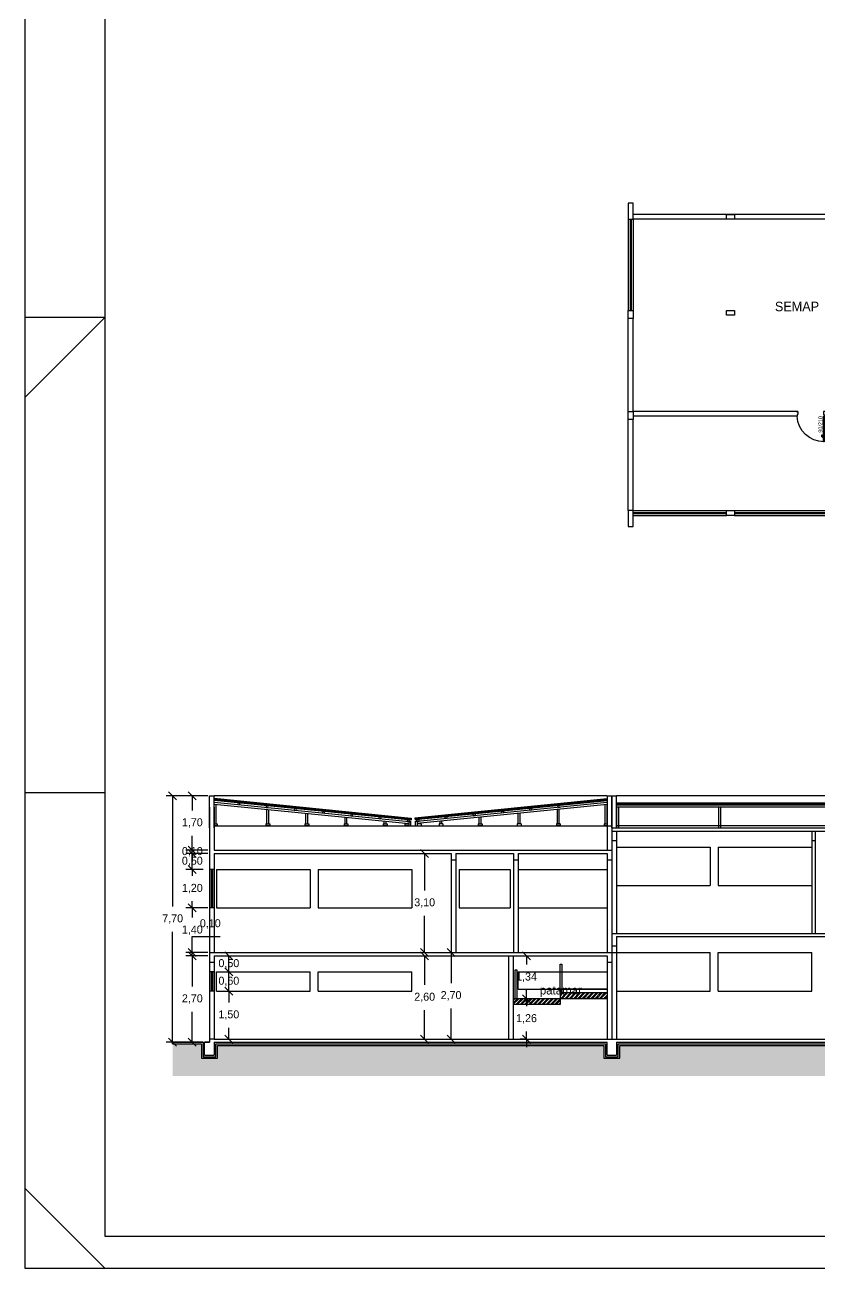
# Model space of a CAD drawing. Header units: inches. Extents: x 1211 to 1586, y 4594 to 4984.
# Drawn here: x 1416.61 to 1441.43, y 4593.59 to 4632.43 of the extents above; entities that cross this region are included whole.
import ezdxf

# ---------------------------------------------------------------- set-up
doc = ezdxf.new("R2010")
doc.units = ezdxf.units.IN
doc.header["$MEASUREMENT"] = 0
for name, color, linetype in [('.5', 5, 'Continuous'), ('0.1', 1, 'Continuous'), ('0.8', 8, 'Continuous'), ('01', 1, 'Continuous'), ('1', 1, 'Continuous'), ('PAREDE', 5, 'Continuous'), ('S2MARGF', 4, 'Continuous'), ('S2MARGG', 13, 'Continuous'), ('Vão', 2, 'Continuous')]:
    doc.layers.add(name, color=color, linetype=linetype)
doc.dimstyles.new('ISO-25', dxfattribs={"dimtxt": 0.25, "dimasz": 0.25, "dimexe": 0.2, "dimexo": 0.2, "dimgap": 0.25, "dimtad": 1, "dimtih": 1, "dimtoh": 1, "dimzin": 1, "dimtxsty": 'Standard', "dimblk": 'OBLIQUE', "dimcen": 0.5, "dimclrd": 8, "dimclre": 8, "dimclrt": 8, "dimazin": 0, "dimtfac": 1, "dimtmove": 0, "dimatfit": 1, "dimldrblk": 'OBLIQUE', "dimfxl": 1, "dimarcsym": 0})

# ---------------------------------------------------------------- blocks, each defined once
blk = doc.blocks.new('_OBLIQUE')
at = {"color": 0, "linetype": 'ByBlock'}
blk.add_line((-0.5, -0.5), (0.5, 0.5), dxfattribs=at)
blk = doc.blocks.new('*D324')
at = {"layer": '1', "color": 8, "lineweight": -2, "transparency": 16777216}
for p, q in [((1422.729, 4602.244), (1423.185, 4602.244)), ((1422.985, 4602.244), (1422.985, 4601.89)), ((1422.654, 4600.744), (1423.185, 4600.744)), ((1422.985, 4600.744), (1422.985, 4601.098))]:
    blk.add_line(p, q, dxfattribs=at)
at = {"layer": 'Defpoints', "color": 0, "transparency": 16777216}
for p in [(1422.529, 4602.244), (1422.985, 4602.244), (1422.454, 4600.744)]:
    blk.add_point(p, dxfattribs=at)
at = {"layer": '1', "color": 8, "lineweight": -2, "transparency": 16777216, "xscale": 0.25, "yscale": 0.25, "zscale": 0.25}
for p, rotation in [((1422.985, 4602.244), 90), ((1422.985, 4600.744), 270)]:
    blk.add_blockref('_OBLIQUE', p, dxfattribs=dict(at, rotation=rotation))
at = {"layer": '1', "color": 8, "transparency": 16777216, "insert": (1422.985, 4601.494), "char_height": 0.25, "attachment_point": 5}
blk.add_mtext('1,50', dxfattribs=at)
blk = doc.blocks.new('*D325')
at = {"layer": '1', "color": 8, "lineweight": -2, "transparency": 16777216}
for p, q in [((1422.729, 4602.844), (1423.185, 4602.844)), ((1422.985, 4602.244), (1422.985, 4602.844)), ((1422.729, 4602.244), (1423.185, 4602.244))]:
    blk.add_line(p, q, dxfattribs=at)
at = {"layer": 'Defpoints', "color": 0, "transparency": 16777216}
for p in [(1422.529, 4602.844), (1422.985, 4602.844), (1422.529, 4602.244)]:
    blk.add_point(p, dxfattribs=at)
at = {"layer": '1', "color": 8, "lineweight": -2, "transparency": 16777216, "xscale": 0.25, "yscale": 0.25, "zscale": 0.25}
for p, rotation in [((1422.985, 4602.844), 90), ((1422.985, 4602.244), 270)]:
    blk.add_blockref('_OBLIQUE', p, dxfattribs=dict(at, rotation=rotation))
at = {"layer": '1', "color": 8, "transparency": 16777216, "insert": (1422.985, 4602.544), "char_height": 0.25, "attachment_point": 5}
blk.add_mtext('0,60', dxfattribs=at)
blk = doc.blocks.new('*D326')
at = {"layer": '1', "color": 8, "lineweight": -2, "transparency": 16777216}
for p, q in [((1422.729, 4603.344), (1423.185, 4603.344)), ((1422.985, 4602.844), (1422.985, 4603.344)), ((1422.729, 4602.844), (1423.185, 4602.844))]:
    blk.add_line(p, q, dxfattribs=at)
at = {"layer": 'Defpoints', "color": 0, "transparency": 16777216}
for p in [(1422.529, 4603.344), (1422.985, 4603.344), (1422.529, 4602.844)]:
    blk.add_point(p, dxfattribs=at)
at = {"layer": '1', "color": 8, "lineweight": -2, "transparency": 16777216, "xscale": 0.25, "yscale": 0.25, "zscale": 0.25}
for p, rotation in [((1422.985, 4603.344), 90), ((1422.985, 4602.844), 270)]:
    blk.add_blockref('_OBLIQUE', p, dxfattribs=dict(at, rotation=rotation))
at = {"layer": '1', "color": 8, "transparency": 16777216, "insert": (1422.985, 4603.094), "char_height": 0.25, "attachment_point": 5}
blk.add_mtext('0,50', dxfattribs=at)
blk = doc.blocks.new('*D327')
at = {"layer": '1', "color": 8, "lineweight": -2, "transparency": 16777216}
for p, q in [((1429.104, 4603.344), (1429.104, 4602.44)), ((1429.104, 4600.744), (1429.104, 4601.648))]:
    blk.add_line(p, q, dxfattribs=at)
at = {"layer": 'Defpoints', "color": 0, "transparency": 16777216}
for p in [(1429.104, 4603.344), (1429.104, 4600.744), (1429.104, 4600.744)]:
    blk.add_point(p, dxfattribs=at)
at = {"layer": '1', "color": 8, "lineweight": -2, "transparency": 16777216, "xscale": 0.25, "yscale": 0.25, "zscale": 0.25}
for p, rotation in [((1429.104, 4603.344), 90), ((1429.104, 4600.744), 270)]:
    blk.add_blockref('_OBLIQUE', p, dxfattribs=dict(at, rotation=rotation))
at = {"layer": '1', "color": 8, "transparency": 16777216, "insert": (1429.104, 4602.044), "char_height": 0.25, "attachment_point": 5}
blk.add_mtext('2,60', dxfattribs=at)
blk = doc.blocks.new('*D328')
at = {"layer": '1', "color": 8, "lineweight": -2, "transparency": 16777216}
for p, q in [((1429.104, 4606.544), (1429.104, 4605.39)), ((1429.104, 4603.444), (1429.104, 4604.598))]:
    blk.add_line(p, q, dxfattribs=at)
at = {"layer": 'Defpoints', "color": 0, "transparency": 16777216}
for p in [(1429.104, 4606.544), (1429.104, 4606.544), (1429.104, 4603.444)]:
    blk.add_point(p, dxfattribs=at)
at = {"layer": '1', "color": 8, "lineweight": -2, "transparency": 16777216, "xscale": 0.25, "yscale": 0.25, "zscale": 0.25}
for p, rotation in [((1429.104, 4606.544), 90), ((1429.104, 4603.444), 270)]:
    blk.add_blockref('_OBLIQUE', p, dxfattribs=dict(at, rotation=rotation))
at = {"layer": '1', "color": 8, "transparency": 16777216, "insert": (1429.104, 4604.994), "char_height": 0.25, "attachment_point": 5}
blk.add_mtext('3,10', dxfattribs=at)
blk = doc.blocks.new('*D329')
at = {"layer": '1', "color": 8, "lineweight": -2, "transparency": 16777216}
for p, q in [((1429.876, 4603.444), (1430.129, 4603.444)), ((1429.929, 4603.444), (1429.929, 4602.49)), ((1429.929, 4600.744), (1429.929, 4601.698)), ((1429.876, 4600.744), (1430.129, 4600.744))]:
    blk.add_line(p, q, dxfattribs=at)
at = {"layer": 'Defpoints', "color": 0, "transparency": 16777216}
for p in [(1429.676, 4603.444), (1429.676, 4600.744), (1429.929, 4600.744)]:
    blk.add_point(p, dxfattribs=at)
at = {"layer": '1', "color": 8, "lineweight": -2, "transparency": 16777216, "xscale": 0.25, "yscale": 0.25, "zscale": 0.25}
for p, rotation in [((1429.929, 4603.444), 90), ((1429.929, 4600.744), 270)]:
    blk.add_blockref('_OBLIQUE', p, dxfattribs=dict(at, rotation=rotation))
at = {"layer": '1', "color": 8, "transparency": 16777216, "insert": (1429.929, 4602.094), "char_height": 0.25, "attachment_point": 5}
blk.add_mtext('2,70', dxfattribs=at)
blk = doc.blocks.new('*D330')
at = {"layer": '1', "color": 8, "lineweight": -2, "transparency": 16777216}
for p, q in [((1422.329, 4603.344), (1421.643, 4603.344)), ((1421.843, 4603.344), (1421.843, 4602.39)), ((1421.843, 4600.644), (1421.843, 4601.598)), ((1422.179, 4600.644), (1421.643, 4600.644))]:
    blk.add_line(p, q, dxfattribs=at)
at = {"layer": 'Defpoints', "color": 0, "transparency": 16777216}
for p in [(1421.843, 4603.344), (1422.529, 4603.344), (1422.379, 4600.644)]:
    blk.add_point(p, dxfattribs=at)
at = {"layer": '1', "color": 8, "lineweight": -2, "transparency": 16777216, "xscale": 0.25, "yscale": 0.25, "zscale": 0.25}
for p, rotation in [((1421.843, 4603.344), 90), ((1421.843, 4600.644), 270)]:
    blk.add_blockref('_OBLIQUE', p, dxfattribs=dict(at, rotation=rotation))
at = {"layer": '1', "color": 8, "transparency": 16777216, "insert": (1421.843, 4601.994), "char_height": 0.25, "attachment_point": 5}
blk.add_mtext('2,70', dxfattribs=at)
blk = doc.blocks.new('*D331')
at = {"layer": '1', "color": 8, "lineweight": -2, "transparency": 16777216}
for p, q in [((1421.843, 4603.444), (1421.843, 4603.944)), ((1421.843, 4603.944), (1422.718, 4603.944)), ((1422.329, 4603.444), (1421.643, 4603.444)), ((1422.329, 4603.344), (1421.643, 4603.344)), ((1421.843, 4603.344), (1421.843, 4603.444)), ((1421.843, 4603.344), (1421.843, 4603.094))]:
    blk.add_line(p, q, dxfattribs=at)
at = {"layer": 'Defpoints', "color": 0, "transparency": 16777216}
for p in [(1421.843, 4603.444), (1422.529, 4603.444), (1422.529, 4603.344)]:
    blk.add_point(p, dxfattribs=at)
at = {"layer": '1', "color": 8, "lineweight": -2, "transparency": 16777216, "xscale": 0.25, "yscale": 0.25, "zscale": 0.25}
for p, rotation in [((1421.843, 4603.444), 270), ((1421.843, 4603.344), 90)]:
    blk.add_blockref('_OBLIQUE', p, dxfattribs=dict(at, rotation=rotation))
at = {"layer": '1', "color": 8, "transparency": 16777216, "insert": (1422.405, 4604.34), "char_height": 0.25, "attachment_point": 5}
blk.add_mtext('0,10', dxfattribs=at)
blk = doc.blocks.new('*D332')
at = {"layer": '1', "color": 8, "lineweight": -2, "transparency": 16777216}
for p, q in [((1422.329, 4604.844), (1421.643, 4604.844)), ((1421.843, 4604.844), (1421.843, 4604.54)), ((1421.843, 4603.444), (1421.843, 4603.748)), ((1422.329, 4603.444), (1421.643, 4603.444))]:
    blk.add_line(p, q, dxfattribs=at)
at = {"layer": 'Defpoints', "color": 0, "transparency": 16777216}
for p in [(1421.843, 4604.844), (1422.529, 4604.844), (1422.529, 4603.444)]:
    blk.add_point(p, dxfattribs=at)
at = {"layer": '1', "color": 8, "lineweight": -2, "transparency": 16777216, "xscale": 0.25, "yscale": 0.25, "zscale": 0.25}
for p, rotation in [((1421.843, 4604.844), 90), ((1421.843, 4603.444), 270)]:
    blk.add_blockref('_OBLIQUE', p, dxfattribs=dict(at, rotation=rotation))
at = {"layer": '1', "color": 8, "transparency": 16777216, "insert": (1421.843, 4604.144), "char_height": 0.25, "attachment_point": 5}
blk.add_mtext('1,40', dxfattribs=at)
blk = doc.blocks.new('*D333')
at = {"layer": '1', "color": 8, "lineweight": -2, "transparency": 16777216}
for p, q in [((1421.843, 4606.044), (1421.843, 4606.294)), ((1422.179, 4606.044), (1421.643, 4606.044)), ((1421.843, 4606.044), (1421.843, 4605.84)), ((1421.843, 4604.844), (1421.843, 4605.048)), ((1422.179, 4604.844), (1421.643, 4604.844)), ((1421.843, 4604.844), (1421.843, 4604.594))]:
    blk.add_line(p, q, dxfattribs=at)
at = {"layer": 'Defpoints', "color": 0, "transparency": 16777216}
for p in [(1421.843, 4606.044), (1422.379, 4606.044), (1422.379, 4604.844)]:
    blk.add_point(p, dxfattribs=at)
at = {"layer": '1', "color": 8, "lineweight": -2, "transparency": 16777216, "xscale": 0.25, "yscale": 0.25, "zscale": 0.25}
for p, rotation in [((1421.843, 4606.044), 270), ((1421.843, 4604.844), 90)]:
    blk.add_blockref('_OBLIQUE', p, dxfattribs=dict(at, rotation=rotation))
at = {"layer": '1', "color": 8, "transparency": 16777216, "insert": (1421.843, 4605.444), "char_height": 0.25, "attachment_point": 5}
blk.add_mtext('1,20', dxfattribs=at)
blk = doc.blocks.new('*D334')
at = {"layer": '1', "color": 8, "lineweight": -2, "transparency": 16777216}
for p, q in [((1422.329, 4606.544), (1421.643, 4606.544)), ((1421.843, 4606.044), (1421.843, 4606.544)), ((1422.179, 4606.044), (1421.643, 4606.044))]:
    blk.add_line(p, q, dxfattribs=at)
at = {"layer": 'Defpoints', "color": 0, "transparency": 16777216}
for p in [(1421.843, 4606.544), (1422.529, 4606.544), (1422.379, 4606.044)]:
    blk.add_point(p, dxfattribs=at)
at = {"layer": '1', "color": 8, "lineweight": -2, "transparency": 16777216, "xscale": 0.25, "yscale": 0.25, "zscale": 0.25}
for p, rotation in [((1421.843, 4606.544), 90), ((1421.843, 4606.044), 270)]:
    blk.add_blockref('_OBLIQUE', p, dxfattribs=dict(at, rotation=rotation))
at = {"layer": '1', "color": 8, "transparency": 16777216, "insert": (1421.843, 4606.294), "char_height": 0.25, "attachment_point": 5}
blk.add_mtext('0,50', dxfattribs=at)
blk = doc.blocks.new('*D335')
at = {"layer": '1', "color": 8, "lineweight": -2, "transparency": 16777216}
for p, q in [((1422.329, 4606.644), (1421.643, 4606.644)), ((1421.843, 4606.644), (1421.843, 4606.894)), ((1421.843, 4606.544), (1421.843, 4606.644)), ((1422.329, 4606.544), (1421.643, 4606.544)), ((1421.843, 4606.544), (1421.843, 4606.294))]:
    blk.add_line(p, q, dxfattribs=at)
at = {"layer": 'Defpoints', "color": 0, "transparency": 16777216}
for p in [(1421.843, 4606.644), (1422.529, 4606.644), (1422.529, 4606.544)]:
    blk.add_point(p, dxfattribs=at)
at = {"layer": '1', "color": 8, "lineweight": -2, "transparency": 16777216, "xscale": 0.25, "yscale": 0.25, "zscale": 0.25}
for p, rotation in [((1421.843, 4606.644), 270), ((1421.843, 4606.544), 90)]:
    blk.add_blockref('_OBLIQUE', p, dxfattribs=dict(at, rotation=rotation))
at = {"layer": '1', "color": 8, "transparency": 16777216, "insert": (1421.843, 4606.594), "char_height": 0.25, "attachment_point": 5}
blk.add_mtext('0,10', dxfattribs=at)
blk = doc.blocks.new('*D336')
at = {"layer": '1', "color": 8, "lineweight": -2, "transparency": 16777216}
for p, q in [((1422.329, 4608.344), (1421.643, 4608.344)), ((1421.843, 4608.344), (1421.843, 4607.89)), ((1421.843, 4606.644), (1421.843, 4607.098)), ((1422.329, 4606.644), (1421.643, 4606.644))]:
    blk.add_line(p, q, dxfattribs=at)
at = {"layer": 'Defpoints', "color": 0, "transparency": 16777216}
for p in [(1421.843, 4608.344), (1422.529, 4608.344), (1422.529, 4606.644)]:
    blk.add_point(p, dxfattribs=at)
at = {"layer": '1', "color": 8, "lineweight": -2, "transparency": 16777216, "xscale": 0.25, "yscale": 0.25, "zscale": 0.25}
for p, rotation in [((1421.843, 4608.344), 90), ((1421.843, 4606.644), 270)]:
    blk.add_blockref('_OBLIQUE', p, dxfattribs=dict(at, rotation=rotation))
at = {"layer": '1', "color": 8, "transparency": 16777216, "insert": (1421.843, 4607.494), "char_height": 0.25, "attachment_point": 5}
blk.add_mtext('1,70', dxfattribs=at)
blk = doc.blocks.new('*D337')
at = {"layer": '1', "color": 8, "lineweight": -2, "transparency": 16777216}
for p, q in [((1422.179, 4608.344), (1421.029, 4608.344)), ((1421.229, 4608.344), (1421.229, 4604.89)), ((1421.229, 4600.644), (1421.229, 4604.098)), ((1422.179, 4600.644), (1421.029, 4600.644))]:
    blk.add_line(p, q, dxfattribs=at)
at = {"layer": 'Defpoints', "color": 0, "transparency": 16777216}
for p in [(1422.379, 4608.344), (1421.229, 4600.644), (1422.379, 4600.644)]:
    blk.add_point(p, dxfattribs=at)
at = {"layer": '1', "color": 8, "lineweight": -2, "transparency": 16777216, "xscale": 0.25, "yscale": 0.25, "zscale": 0.25}
for p, rotation in [((1421.229, 4608.344), 90), ((1421.229, 4600.644), 270)]:
    blk.add_blockref('_OBLIQUE', p, dxfattribs=dict(at, rotation=rotation))
at = {"layer": '1', "color": 8, "transparency": 16777216, "insert": (1421.229, 4604.494), "char_height": 0.25, "attachment_point": 5}
blk.add_mtext('7,70', dxfattribs=at)
blk = doc.blocks.new('*D338')
at = {"layer": '1', "color": 8, "lineweight": -2, "transparency": 16777216}
for p, q in [((1432.227, 4602.004), (1432.087, 4602.004)), ((1432.287, 4602.004), (1432.287, 4602.254)), ((1432.287, 4602.004), (1432.287, 4601.77)), ((1432.227, 4600.744), (1432.087, 4600.744)), ((1432.287, 4600.744), (1432.287, 4600.978)), ((1432.287, 4600.744), (1432.287, 4600.494))]:
    blk.add_line(p, q, dxfattribs=at)
at = {"layer": 'Defpoints', "color": 0, "transparency": 16777216}
for p in [(1432.427, 4602.004), (1432.287, 4600.744), (1432.427, 4600.744)]:
    blk.add_point(p, dxfattribs=at)
at = {"layer": '1', "color": 8, "lineweight": -2, "transparency": 16777216, "xscale": 0.25, "yscale": 0.25, "zscale": 0.25}
for p, rotation in [((1432.287, 4602.004), 270), ((1432.287, 4600.744), 90)]:
    blk.add_blockref('_OBLIQUE', p, dxfattribs=dict(at, rotation=rotation))
at = {"layer": '1', "color": 8, "transparency": 16777216, "insert": (1432.287, 4601.374), "char_height": 0.25, "attachment_point": 5}
blk.add_mtext('1,26', dxfattribs=at)
blk = doc.blocks.new('*D339')
at = {"layer": '1', "color": 8, "lineweight": -2, "transparency": 16777216}
for p, q in [((1432.287, 4603.344), (1432.287, 4603.07)), ((1432.287, 4602.004), (1432.287, 4602.278))]:
    blk.add_line(p, q, dxfattribs=at)
at = {"layer": 'Defpoints', "color": 0, "transparency": 16777216}
for p in [(1432.287, 4603.344), (1432.287, 4603.344), (1432.287, 4602.004)]:
    blk.add_point(p, dxfattribs=at)
at = {"layer": '1', "color": 8, "lineweight": -2, "transparency": 16777216, "xscale": 0.25, "yscale": 0.25, "zscale": 0.25}
for p, rotation in [((1432.287, 4603.344), 90), ((1432.287, 4602.004), 270)]:
    blk.add_blockref('_OBLIQUE', p, dxfattribs=dict(at, rotation=rotation))
at = {"layer": '1', "color": 8, "transparency": 16777216, "insert": (1432.287, 4602.674), "char_height": 0.25, "attachment_point": 5}
blk.add_mtext('1,34', dxfattribs=at)
blk = doc.blocks.new('A$C651E2A38')
at = {"layer": '0.1'}
for p, q in [((0.804, 0.794), (0.804, 0.73)), ((0.828, 0.804), (0.814, 0.804)), ((0.814, 0.73), (0.814, 0.794)), ((0.814, 0.794), (0.828, 0.794)), ((0.875, 0.95), (0.85, 0.95)), ((0.85, 0.95), (0.85, 0.15)), ((0.875, 0.15), (0.875, 0.95)), ((0.897, 0.804), (0.911, 0.804)), ((0.911, 0.794), (0.897, 0.794)), ((0.911, 0.73), (0.911, 0.794)), ((0.921, 0.794), (0.921, 0.73)), ((0.804, 0.73), (0.814, 0.73)), ((0.921, 0.73), (0.911, 0.73)), ((0.85, 0.15), (0.875, 0.15))]:
    blk.add_line(p, q, dxfattribs=at)
for points in [[(0.828, 0.817), (0.836, 0.817), (0.836, 0.777), (0.828, 0.777)], [(0.85, 0.825), (0.836, 0.825), (0.836, 0.747), (0.85, 0.747)], [(0.875, 0.825), (0.889, 0.825), (0.889, 0.747), (0.875, 0.747)], [(0.897, 0.817), (0.889, 0.817), (0.889, 0.777), (0.897, 0.777)]]:
    blk.add_lwpolyline(points, close=True, dxfattribs=at)
for points in [[(0, 0), (0.05, 0), (0.05, 0.1), (0.025, 0.1), (0.025, 0.15), (0, 0.15)], [(0.9, 0), (0.85, 0), (0.85, 0.1), (0.875, 0.1), (0.875, 0.15), (0.9, 0.15)]]:
    blk.add_lwpolyline(points, dxfattribs=at)
for centre, radius, start, end in [((0.862, 0.112), 0.838, 89.1457, 177.3829), ((0.814, 0.794), 0.01, 90, 180), ((0.911, 0.794), 0.01, 0, 90)]:
    blk.add_arc(centre, radius, start, end, dxfattribs=at)

msp = doc.modelspace()

# ---------------------------------------------------------------- hatches: boundary and pattern name
h = msp.add_hatch()
h.set_pattern_fill('EARTH', color=256, scale=0.1, style=0)
h.set_pattern_definition([(0, (-683.2191, 3638.0925), (0.635, 0.635), [0.635, -0.635]), (0, (-683.2191, 3638.33065), (0.635, 0.635), [0.635, -0.635]), (0, (-683.2191, 3638.5688), (0.635, 0.635), [0.635, -0.635]), (90, (-683.1397, 3638.64815), (-0.635, 0.635), [0.635, -0.635]), (90, (-682.9016, 3638.64815), (-0.635, 0.635), [0.635, -0.635]), (90, (-682.6635, 3638.64815), (-0.635, 0.635), [0.635, -0.635])])
h.paths.add_polyline_path([(1459.804, 4600.5441), (1444.554, 4600.5441), (1444.554, 4600.1441), (1444.054, 4600.1441), (1444.054, 4600.5441), (1435.204, 4600.5441), (1435.204, 4600.1441), (1434.704, 4600.1441), (1434.704, 4600.5441), (1422.629, 4600.5441), (1422.629, 4600.1441), (1422.129, 4600.1441), (1422.129, 4600.5941), (1421.229, 4600.5941), (1421.229, 4599.5941), (1499.354, 4599.5941), (1499.354, 4600.5941), (1498.404, 4600.5941), (1498.404, 4600.1441), (1497.904, 4600.1441), (1497.904, 4600.5441), (1491.604, 4600.5441), (1491.604, 4600.1441), (1491.104, 4600.1441), (1491.104, 4600.5441), (1487.104, 4600.5441), (1487.104, 4600.1441), (1486.604, 4600.1441), (1486.604, 4600.5441), (1482.704, 4600.5441), (1482.704, 4600.1441), (1482.204, 4600.1441), (1482.204, 4600.5441), (1480.304, 4600.5441), (1480.304, 4600.1441), (1479.804, 4600.1441), (1479.804, 4600.5441), (1477.154, 4600.5441), (1477.154, 4600.1441), (1476.654, 4600.1441), (1476.654, 4600.5441), (1474.044, 4600.5441), (1474.044, 4600.1441), (1473.544, 4600.1441), (1473.544, 4600.5441), (1470.904, 4600.5441), (1470.904, 4600.1441), (1470.404, 4600.1441), (1470.404, 4600.5441), (1460.304, 4600.5441), (1460.304, 4600.1441), (1459.804, 4600.1441)])
at = {"layer": '1'}
h = msp.add_hatch(dxfattribs=at)
h.set_pattern_fill('ANSI32', color=256, scale=0.01, style=0)
h.set_pattern_definition([(45, (-1071.74335, 3692.88532), (-0.067351921, 0.067351921), []), (45, (-1071.69845, 3692.88532), (-0.067351921, 0.067351921), [])])
h.paths.add_polyline_path([(1434.804, 4602.0041), (1434.804, 4602.1841), (1433.339, 4602.1841), (1433.339, 4602.0041)])
h.paths.add_polyline_path([(1433.339, 4601.8241), (1433.339, 4602.0041), (1431.874, 4602.0041), (1431.874, 4601.8241)])

# ---------------------------------------------------------------- linework, layer by layer
at = {"layer": '.5'}
for points in [[(1435.6167, 4626.3567), (1435.6167, 4626.8567), (1435.4667, 4626.8567), (1435.4667, 4626.3567), (1435.6167, 4626.3567)], [(1438.7917, 4626.3567), (1438.5417, 4626.3567), (1438.5417, 4626.5067), (1438.7917, 4626.5067), (1438.7917, 4626.3567)], [(1435.6167, 4623.5067), (1435.6167, 4623.2567), (1435.4667, 4623.2567), (1435.4667, 4623.5067), (1435.6167, 4623.5067)], [(1438.7917, 4623.3567), (1438.5417, 4623.3567), (1438.5417, 4623.5067), (1438.7917, 4623.5067), (1438.7917, 4623.3567)], [(1435.6167, 4620.3567), (1435.6167, 4620.1067), (1435.4667, 4620.1067), (1435.4667, 4620.3567), (1435.6167, 4620.3567)], [(1435.6167, 4620.3567), (1435.6167, 4620.1067), (1435.4667, 4620.1067), (1435.4667, 4620.3567), (1435.6167, 4620.3567)], [(1435.6167, 4616.7567), (1435.6167, 4617.2567), (1435.4667, 4617.2567), (1435.4667, 4616.7567), (1435.6167, 4616.7567)], [(1438.7917, 4617.1067), (1438.5417, 4617.1067), (1438.5417, 4617.2567), (1438.7917, 4617.2567), (1438.7917, 4617.1067)]]:
    msp.add_lwpolyline(points, dxfattribs=at)
for p, q in [((1441.7167, 4626.5067), (1435.6167, 4626.5067)), ((1441.7167, 4626.3567), (1435.6167, 4626.3567)), ((1435.4667, 4620.3567), (1435.4667, 4623.2567)), ((1435.4667, 4620.3567), (1435.4667, 4623.2567)), ((1435.6167, 4620.3567), (1435.6167, 4623.2567)), ((1440.7667, 4620.3567), (1435.6167, 4620.3567)), ((1440.7417, 4620.2067), (1435.6167, 4620.2067)), ((1435.4667, 4617.2567), (1435.4667, 4620.1067)), ((1435.4667, 4617.2567), (1435.4667, 4620.1067)), ((1435.6167, 4617.2567), (1435.6167, 4620.1067))]:
    msp.add_line(p, q)
for points in [[(1452.7667, 4626.3567), (1440.2367, 4626.3567)], [(1421.229, 4600.5941), (1421.229, 4600.6441), (1422.179, 4600.6441), (1422.179, 4600.1941), (1422.579, 4600.1941), (1422.579, 4600.5941), (1434.754, 4600.5941), (1434.754, 4600.1941), (1435.154, 4600.1941), (1435.154, 4600.5941), (1444.104, 4600.5941)], [(1421.229, 4600.5941), (1422.129, 4600.5941), (1422.129, 4600.1441), (1422.629, 4600.1441), (1422.629, 4600.5441), (1434.704, 4600.5441), (1434.704, 4600.1441), (1435.204, 4600.1441), (1435.204, 4600.5441), (1444.054, 4600.5441)]]:
    msp.add_lwpolyline(points)
at = {"layer": '0.1'}
for p, q in [((1498.004, 4608.3441), (1435.104, 4608.3441)), ((1498.004, 4608.1141), (1435.104, 4608.1141)), ((1498.004, 4608.0841), (1435.104, 4608.0841)), ((1498.004, 4608.0541), (1435.104, 4608.0541)), ((1498.004, 4607.9941), (1435.104, 4607.9941)), ((1466.524, 4607.4041), (1435.104, 4607.4041))]:
    msp.add_line(p, q, dxfattribs=at)
at = {"layer": '01'}
for p, q in [((1435.104, 4607.9941), (1435.104, 4607.3441)), ((1435.164, 4607.9941), (1435.164, 4607.3441)), ((1438.2856, 4607.9941), (1438.2856, 4607.3441)), ((1438.3456, 4607.9941), (1438.3456, 4607.3441))]:
    msp.add_line(p, q, dxfattribs=at)
at = {"layer": '1'}
for p, q in [((1435.4667, 4626.3567), (1435.4667, 4623.5067)), ((1435.6167, 4626.3567), (1435.6167, 4623.5067)), ((1435.6167, 4617.2567), (1438.5417, 4617.2567)), ((1435.6167, 4617.1067), (1438.5417, 4617.1067)), ((1438.7917, 4617.2567), (1441.7167, 4617.2567)), ((1438.7917, 4617.1067), (1441.7167, 4617.1067)), ((1434.7947, 4608.3441), (1422.529, 4608.3441)), ((1422.529, 4608.2662), (1428.6864, 4607.6505)), ((1422.529, 4608.2361), (1428.6834, 4607.6206)), ((1422.529, 4608.2059), (1428.6805, 4607.5908)), ((1422.529, 4608.1456), (1428.6148, 4607.537)), ((1423.2714, 4608.1317), (1423.2654, 4608.072)), ((1423.3251, 4608.066), (1423.3311, 4608.1257)), ((1423.3251, 4608.066), (1423.3311, 4608.1257)), ((1434.804, 4608.2512), (1428.7966, 4607.6505)), ((1434.804, 4608.2211), (1428.7996, 4607.6206)), ((1434.804, 4608.1909), (1428.8026, 4607.5908)), ((1434.804, 4608.1306), (1428.8683, 4607.537)), ((1422.529, 4608.0853), (1428.6088, 4607.4773)), ((1422.529, 4607.4641), (1422.529, 4608.0853)), ((1422.589, 4607.4641), (1422.589, 4608.0793)), ((1422.589, 4607.4641), (1422.589, 4607.7929)), ((1424.1535, 4608.0435), (1424.1475, 4607.9838)), ((1424.1475, 4607.9838), (1424.2072, 4607.9778)), ((1424.2132, 4608.0375), (1424.1535, 4608.0435)), ((1424.1715, 4607.4641), (1424.1715, 4607.9211)), ((1424.2072, 4607.9778), (1424.2132, 4608.0375)), ((1424.2072, 4607.9778), (1424.2132, 4608.0375)), ((1424.2315, 4607.4641), (1424.2315, 4607.9151)), ((1425.0355, 4607.9553), (1425.0296, 4607.8956)), ((1425.0296, 4607.8956), (1425.0893, 4607.8896)), ((1425.0952, 4607.9493), (1425.0355, 4607.9553)), ((1425.0893, 4607.8896), (1425.0952, 4607.9493)), ((1425.3937, 4607.4641), (1425.3937, 4607.7989)), ((1425.4537, 4607.4641), (1425.4537, 4607.7929)), ((1425.9176, 4607.8671), (1425.9116, 4607.8074)), ((1425.9116, 4607.8074), (1425.9713, 4607.8014)), ((1425.9773, 4607.8611), (1425.9176, 4607.8671)), ((1425.9713, 4607.8014), (1425.9773, 4607.8611)), ((1426.7997, 4607.7788), (1426.7937, 4607.7191)), ((1426.8594, 4607.7729), (1426.7997, 4607.7788)), ((1426.8534, 4607.7132), (1426.8594, 4607.7729)), ((1434.804, 4608.0703), (1428.8742, 4607.4773)), ((1430.6237, 4607.7729), (1430.6834, 4607.7788)), ((1430.6297, 4607.7132), (1430.6237, 4607.7729)), ((1430.6834, 4607.7788), (1430.6894, 4607.7191)), ((1430.8073, 4607.7912), (1430.8073, 4607.7989)), ((1431.5058, 4607.8611), (1431.5655, 4607.8671)), ((1431.5117, 4607.8014), (1431.5058, 4607.8611)), ((1431.5714, 4607.8074), (1431.5117, 4607.8014)), ((1431.5655, 4607.8671), (1431.5714, 4607.8074)), ((1432.0294, 4607.4641), (1432.0294, 4607.7929)), ((1432.0894, 4607.4641), (1432.0894, 4607.7989)), ((1432.3878, 4607.9493), (1432.4475, 4607.9553)), ((1432.3938, 4607.8896), (1432.3878, 4607.9493)), ((1432.4535, 4607.8956), (1432.3938, 4607.8896)), ((1432.4475, 4607.9553), (1432.4535, 4607.8956)), ((1433.2517, 4607.4641), (1433.2517, 4607.9151)), ((1433.2699, 4608.0375), (1433.3296, 4608.0435)), ((1433.2759, 4607.9778), (1433.2699, 4608.0375)), ((1433.3356, 4607.9838), (1433.2759, 4607.9778)), ((1433.3117, 4607.4641), (1433.3117, 4607.9211)), ((1434.744, 4607.4641), (1434.744, 4608.0643)), ((1434.804, 4607.4641), (1434.804, 4608.0703)), ((1422.529, 4607.4641), (1422.619, 4607.4641)), ((1422.619, 4607.4041), (1422.529, 4607.4041)), ((1422.619, 4607.4641), (1422.619, 4607.4041)), ((1424.1415, 4607.4641), (1424.2615, 4607.4641)), ((1424.1415, 4607.4641), (1424.1415, 4607.4041)), ((1424.2615, 4607.4041), (1424.1415, 4607.4041)), ((1424.2615, 4607.4641), (1424.2615, 4607.4041)), ((1425.3637, 4607.4641), (1425.4837, 4607.4641)), ((1425.3637, 4607.4641), (1425.3637, 4607.4041)), ((1425.4837, 4607.4041), (1425.3637, 4607.4041)), ((1425.4837, 4607.4641), (1425.4837, 4607.4041)), ((1426.5858, 4607.4641), (1426.7058, 4607.4641)), ((1426.5858, 4607.4641), (1426.5858, 4607.4041)), ((1426.7058, 4607.4041), (1426.5858, 4607.4041)), ((1426.6158, 4607.4641), (1426.6158, 4607.6766)), ((1426.6758, 4607.4641), (1426.6758, 4607.6706)), ((1426.7058, 4607.4641), (1426.7058, 4607.4041)), ((1426.7937, 4607.7191), (1426.8534, 4607.7132)), ((1427.6817, 4607.6906), (1427.6758, 4607.6309)), ((1427.6758, 4607.6309), (1427.7355, 4607.625)), ((1427.7414, 4607.6847), (1427.6817, 4607.6906)), ((1427.7355, 4607.625), (1427.7414, 4607.6847)), ((1427.8079, 4607.4641), (1427.9279, 4607.4641)), ((1427.8079, 4607.4641), (1427.8079, 4607.4041)), ((1427.9279, 4607.4041), (1427.8079, 4607.4041)), ((1427.8379, 4607.4641), (1427.8379, 4607.5544)), ((1427.8979, 4607.4641), (1427.8979, 4607.5484)), ((1427.9279, 4607.4641), (1427.9279, 4607.4041)), ((1428.4888, 4607.4641), (1428.6088, 4607.4641)), ((1428.4888, 4607.4641), (1428.4888, 4607.4041)), ((1428.6088, 4607.4041), (1428.4888, 4607.4041)), ((1428.5611, 4607.6027), (1428.5551, 4607.543)), ((1428.5551, 4607.543), (1428.6148, 4607.537)), ((1428.6208, 4607.5967), (1428.5611, 4607.6027)), ((1428.6148, 4607.537), (1428.6088, 4607.4773)), ((1428.6088, 4607.4641), (1428.6088, 4607.4041)), ((1428.6148, 4607.537), (1428.6208, 4607.5967)), ((1428.6192, 4607.5541), (1428.6665, 4607.5541)), ((1428.6665, 4607.5541), (1428.6665, 4607.4041)), ((1428.6665, 4607.4041), (1428.8165, 4607.4041)), ((1428.6864, 4607.6505), (1428.6805, 4607.5908)), ((1428.7966, 4607.6505), (1428.8026, 4607.5908)), ((1428.8165, 4607.4041), (1428.8165, 4607.5541)), ((1428.8165, 4607.5541), (1428.8639, 4607.5541)), ((1428.8623, 4607.5967), (1428.922, 4607.6027)), ((1428.8683, 4607.537), (1428.8623, 4607.5967)), ((1428.928, 4607.543), (1428.8683, 4607.537)), ((1428.8683, 4607.537), (1428.8742, 4607.4773)), ((1428.9942, 4607.4641), (1428.8742, 4607.4641)), ((1428.8742, 4607.4641), (1428.8742, 4607.4041)), ((1428.8742, 4607.4041), (1428.9942, 4607.4041)), ((1428.922, 4607.6027), (1428.928, 4607.543)), ((1428.9942, 4607.4641), (1428.9942, 4607.4041)), ((1429.6752, 4607.4641), (1429.5552, 4607.4641)), ((1429.5552, 4607.4641), (1429.5552, 4607.4041)), ((1429.5552, 4607.4041), (1429.6752, 4607.4041)), ((1429.5852, 4607.4641), (1429.5852, 4607.5484)), ((1429.6452, 4607.4641), (1429.6452, 4607.5544)), ((1429.6752, 4607.4641), (1429.6752, 4607.4041)), ((1429.7416, 4607.6847), (1429.8013, 4607.6906)), ((1429.7476, 4607.625), (1429.7416, 4607.6847)), ((1429.8073, 4607.6309), (1429.7476, 4607.625)), ((1429.8013, 4607.6906), (1429.8073, 4607.6309)), ((1430.6894, 4607.7191), (1430.6297, 4607.7132)), ((1430.7773, 4607.4641), (1430.8973, 4607.4641)), ((1430.7773, 4607.4641), (1430.7773, 4607.4041)), ((1430.8973, 4607.4041), (1430.7773, 4607.4041)), ((1430.8073, 4607.4641), (1430.8073, 4607.6706)), ((1430.8073, 4607.4641), (1430.8073, 4607.6706)), ((1430.8673, 4607.4641), (1430.8673, 4607.6766)), ((1430.8673, 4607.4641), (1430.8673, 4607.6766)), ((1430.8973, 4607.4641), (1430.8973, 4607.4041)), ((1432.1194, 4607.4641), (1431.9994, 4607.4641)), ((1431.9994, 4607.4641), (1431.9994, 4607.4041)), ((1431.9994, 4607.4041), (1432.1194, 4607.4041)), ((1432.1194, 4607.4641), (1432.1194, 4607.4041)), ((1433.3415, 4607.4641), (1433.2215, 4607.4641)), ((1433.2215, 4607.4641), (1433.2215, 4607.4041)), ((1433.2215, 4607.4041), (1433.3415, 4607.4041)), ((1433.2217, 4607.4641), (1433.3417, 4607.4641)), ((1433.2217, 4607.4641), (1433.2217, 4607.4041)), ((1433.3417, 4607.4041), (1433.2217, 4607.4041)), ((1433.3417, 4607.4641), (1433.3417, 4607.4041)), ((1434.714, 4607.4641), (1434.804, 4607.4641)), ((1434.714, 4607.4641), (1434.714, 4607.4041)), ((1434.804, 4607.4041), (1434.714, 4607.4041)), ((1435.104, 4606.7441), (1438.029, 4606.7441)), ((1438.029, 4606.7441), (1438.029, 4605.5441)), ((1438.279, 4606.7441), (1441.204, 4606.7441)), ((1438.279, 4606.7441), (1438.279, 4605.5441)), ((1422.529, 4606.0441), (1422.379, 4606.0441)), ((1422.429, 4606.0441), (1422.429, 4604.8441)), ((1422.479, 4606.0441), (1422.479, 4604.8441)), ((1422.604, 4606.0441), (1425.529, 4606.0441)), ((1422.604, 4606.0441), (1422.604, 4604.8441)), ((1425.529, 4606.0441), (1425.529, 4604.8441)), ((1425.779, 4606.0441), (1428.704, 4606.0441)), ((1425.779, 4606.0441), (1425.779, 4604.8441)), ((1428.704, 4606.0441), (1428.704, 4604.8441)), ((1430.179, 4606.0441), (1430.179, 4604.8441)), ((1430.179, 4606.0441), (1431.779, 4606.0441)), ((1431.779, 4606.0441), (1431.779, 4604.8441)), ((1432.029, 4606.0441), (1434.804, 4606.0441)), ((1435.104, 4605.5441), (1438.029, 4605.5441)), ((1438.279, 4605.5441), (1441.204, 4605.5441)), ((1422.529, 4604.8441), (1422.379, 4604.8441)), ((1422.604, 4604.8441), (1425.529, 4604.8441)), ((1425.779, 4604.8441), (1428.704, 4604.8441)), ((1430.179, 4604.8441), (1431.779, 4604.8441)), ((1432.029, 4604.8441), (1434.804, 4604.8441)), ((1422.604, 4603.4441), (1425.529, 4603.4441)), ((1425.779, 4603.4441), (1428.704, 4603.4441)), ((1432.029, 4603.4441), (1434.954, 4603.4441)), ((1433.339, 4602.1841), (1433.339, 4603.0841)), ((1433.339, 4603.0841), (1433.389, 4603.0841)), ((1433.389, 4603.0841), (1433.389, 4602.1841)), ((1435.104, 4603.4441), (1438.029, 4603.4441)), ((1438.029, 4602.2441), (1438.029, 4603.4441)), ((1438.279, 4603.4441), (1441.204, 4603.4441)), ((1438.279, 4602.2441), (1438.279, 4603.4441)), ((1441.204, 4602.2441), (1441.204, 4603.4441)), ((1422.529, 4602.8441), (1422.379, 4602.8441)), ((1422.429, 4602.8441), (1422.429, 4602.2441)), ((1422.479, 4602.8441), (1422.479, 4602.2441)), ((1422.604, 4602.8441), (1425.529, 4602.8441)), ((1422.604, 4602.2441), (1422.604, 4602.8441)), ((1425.529, 4602.2441), (1425.529, 4602.8441)), ((1425.779, 4602.8441), (1428.704, 4602.8441)), ((1425.779, 4602.2441), (1425.779, 4602.8441)), ((1428.704, 4602.2441), (1428.704, 4602.8441)), ((1431.9373, 4602.0041), (1431.9373, 4602.9041)), ((1431.9373, 4602.9041), (1431.9873, 4602.9041)), ((1431.9873, 4602.9041), (1431.9873, 4602.0041)), ((1432.029, 4602.8441), (1434.804, 4602.8441)), ((1432.029, 4602.3041), (1432.029, 4602.8441)), ((1432.029, 4602.3041), (1434.804, 4602.3041)), ((1434.804, 4602.3041), (1433.339, 4602.3041)), ((1422.529, 4602.2441), (1422.379, 4602.2441)), ((1422.604, 4602.2441), (1425.529, 4602.2441)), ((1425.779, 4602.2441), (1428.704, 4602.2441)), ((1434.804, 4602.0041), (1431.874, 4602.0041)), ((1434.804, 4602.1841), (1433.339, 4602.1841)), ((1433.339, 4602.1841), (1433.339, 4601.8241)), ((1435.104, 4602.2441), (1438.029, 4602.2441)), ((1438.279, 4602.2441), (1441.204, 4602.2441)), ((1433.339, 4601.8241), (1431.874, 4601.8241))]:
    msp.add_line(p, q, dxfattribs=at)
at = {"layer": 'PAREDE'}
for p, q in [((1422.379, 4607.3441), (1422.379, 4608.3441)), ((1422.379, 4608.3441), (1422.529, 4608.3441)), ((1422.529, 4607.3441), (1422.529, 4608.3441)), ((1434.804, 4608.3441), (1434.804, 4606.6441)), ((1434.804, 4608.3441), (1434.954, 4608.3441)), ((1434.954, 4607.3441), (1434.954, 4608.3441)), ((1434.954, 4608.3441), (1435.104, 4608.3441)), ((1434.954, 4608.3441), (1434.954, 4600.7441)), ((1435.104, 4607.3441), (1435.104, 4608.3441)), ((1422.3779, 4607.9941), (1422.3779, 4607.3441)), ((1422.529, 4607.9941), (1422.529, 4606.6441)), ((1422.529, 4607.4041), (1434.954, 4607.4041)), ((1422.379, 4607.3441), (1422.379, 4603.4441)), ((1434.954, 4607.3441), (1498.154, 4607.3441)), ((1434.954, 4607.3441), (1434.954, 4604.0441)), ((1434.954, 4607.2441), (1498.004, 4607.2441)), ((1435.104, 4607.2441), (1435.104, 4604.0441)), ((1441.204, 4607.2441), (1441.204, 4604.0441)), ((1441.304, 4607.2441), (1441.304, 4604.0441)), ((1422.529, 4606.6441), (1434.954, 4606.6441)), ((1434.954, 4606.9441), (1435.104, 4606.9441)), ((1441.204, 4606.9441), (1441.304, 4606.9441)), ((1422.529, 4606.5441), (1422.529, 4603.4441)), ((1422.529, 4606.5441), (1429.929, 4606.5441)), ((1429.929, 4606.5441), (1429.929, 4603.4441)), ((1429.929, 4606.3441), (1430.079, 4606.3441)), ((1430.079, 4606.5441), (1431.879, 4606.5441)), ((1430.079, 4606.5441), (1430.079, 4603.4441)), ((1431.879, 4606.5441), (1431.879, 4603.4441)), ((1431.879, 4606.3441), (1432.029, 4606.3441)), ((1432.029, 4606.5441), (1434.804, 4606.5441)), ((1432.029, 4606.5441), (1432.029, 4603.4441)), ((1434.804, 4606.5441), (1434.804, 4603.4441)), ((1434.804, 4606.3441), (1434.954, 4606.3441)), ((1422.379, 4603.9441), (1422.379, 4602.8441)), ((1422.529, 4603.9441), (1422.529, 4603.4441)), ((1434.954, 4604.0441), (1498.154, 4604.0441)), ((1434.954, 4604.0441), (1434.954, 4600.7441)), ((1435.104, 4603.9441), (1444.304, 4603.9441)), ((1435.104, 4603.9441), (1435.104, 4600.7441)), ((1435.104, 4603.6441), (1434.954, 4603.6441)), ((1422.379, 4603.4441), (1435.104, 4603.4441)), ((1422.379, 4603.1441), (1422.529, 4603.1441)), ((1422.529, 4603.3441), (1434.804, 4603.3441)), ((1422.529, 4603.3441), (1422.529, 4600.7441)), ((1431.724, 4603.3441), (1431.724, 4600.7441)), ((1431.874, 4603.3441), (1431.874, 4600.7441)), ((1434.804, 4603.3441), (1434.804, 4603.1441)), ((1434.804, 4603.1441), (1434.954, 4603.1441)), ((1434.804, 4603.1441), (1434.804, 4600.7441)), ((1422.379, 4602.8441), (1422.379, 4600.7441)), ((1422.379, 4602.8441), (1422.379, 4600.6441)), ((1422.529, 4600.7441), (1422.379, 4600.7441)), ((1422.529, 4600.7441), (1498.154, 4600.7441)), ((1422.229, 4600.6441), (1422.379, 4600.6441)), ((1422.379, 4600.6441), (1422.229, 4600.6441)), ((1422.229, 4600.2441), (1422.229, 4600.6441)), ((1422.529, 4600.6441), (1434.804, 4600.6441)), ((1422.529, 4600.6441), (1422.529, 4600.2441)), ((1434.804, 4600.2441), (1434.804, 4600.6441)), ((1435.104, 4600.6441), (1444.154, 4600.6441)), ((1435.104, 4600.6441), (1435.104, 4600.2441)), ((1422.229, 4600.2441), (1422.529, 4600.2441)), ((1434.804, 4600.2441), (1435.104, 4600.2441))]:
    msp.add_line(p, q, dxfattribs=at)
at = {"layer": 'S2MARGF'}
for p, q in [((1419.11, 4623.2872), (1416.61, 4620.7872)), ((1419.11, 4623.2872), (1416.61, 4623.2872)), ((1419.11, 4608.4372), (1416.61, 4608.4372)), ((1419.11, 4593.5872), (1416.61, 4596.0872))]:
    msp.add_line(p, q, dxfattribs=at)
msp.add_lwpolyline([(1416.61, 4593.5872), (1522.01, 4593.5872), (1522.01, 4677.6872), (1416.61, 4677.6872)], close=True, dxfattribs=at)
at = {"layer": 'S2MARGG'}
for p, q in [((1419.11, 4676.6872), (1419.11, 4594.5872)), ((1419.11, 4594.5872), (1521.01, 4594.5872))]:
    msp.add_line(p, q, dxfattribs=at)
at = {"layer": 'Vão'}
for p, q in [((1435.5267, 4626.3567), (1435.5267, 4623.5067)), ((1435.5567, 4626.3567), (1435.5567, 4623.5067)), ((1435.6167, 4617.1967), (1438.5417, 4617.1967)), ((1435.6167, 4617.1667), (1438.5417, 4617.1667)), ((1438.7917, 4617.1967), (1441.7167, 4617.1967)), ((1438.7917, 4617.1667), (1441.7167, 4617.1667)), ((1422.379, 4606.0441), (1422.379, 4604.8441)), ((1422.529, 4606.0441), (1422.529, 4604.8441)), ((1422.379, 4602.8441), (1422.379, 4602.2441)), ((1422.529, 4602.8441), (1422.529, 4602.2441))]:
    msp.add_line(p, q, dxfattribs=at)

# ---------------------------------------------------------------- block references
at = {"xscale": -1, "rotation": 180}
msp.add_blockref('A$C651E2A38', (1440.7167, 4620.3567), dxfattribs=at)

# ---------------------------------------------------------------- texts
at = {"layer": '0.8', "extrusion": (-0.141435, 3.16192e-13, 0.989948), "insert": (1440.0494, 4623.4796), "char_height": 0.29798, "width": 2.427637, "attachment_point": 7, "text_direction": (0.989948, 0, 0.141435)}
msp.add_mtext('SEMAP', dxfattribs=at)
at = {"layer": '0.8', "extrusion": (3.16183e-13, -0.141435, 0.989948), "insert": (1441.4111, 4619.6908), "char_height": 0.12317, "width": 1.003463, "attachment_point": 1, "text_direction": (0, 0.989948, 0.141435)}
msp.add_mtext('90/210', dxfattribs=at)
at = {"layer": '0.8', "extrusion": (-0.141435, -3.16192e-13, 0.989948), "insert": (1432.703, 4602.4081, 0.0445), "char_height": 0.27054, "width": 2.204054, "attachment_point": 1, "text_direction": (0.989948, 0, 0.141435)}
msp.add_mtext('patamar', dxfattribs=at)

# ---------------------------------------------------------------- dimensions: what is measured, and where the dimension line sits
at = {"layer": '1'}
for base, p1, p2, picture, middle in [((1421.229, 4600.6441), (1422.379, 4608.3441), (1422.379, 4600.6441), '*D337', (1421.229, 4604.4941)), ((1421.8426, 4608.3441), (1422.529, 4606.6441), (1422.529, 4608.3441), '*D336', (1421.8426, 4607.4941)), ((1429.1043, 4606.5441), (1429.1043, 4603.4441), (1429.1043, 4606.5441), '*D328', (1429.1043, 4604.9941)), ((1421.8426, 4606.0441), (1422.379, 4604.8441), (1422.379, 4606.0441), '*D333', (1421.8426, 4605.4441)), ((1421.8426, 4604.8441), (1422.529, 4603.4441), (1422.529, 4604.8441), '*D332', (1421.8426, 4604.1441)), ((1421.8426, 4603.4441), (1422.529, 4603.3441), (1422.529, 4603.4441), '*D331', (1422.4051, 4604.3399)), ((1421.8426, 4603.3441), (1422.379, 4600.6441), (1422.529, 4603.3441), '*D330', (1421.8426, 4601.9941)), ((1429.1043, 4600.7441), (1429.1043, 4603.3441), (1429.1043, 4600.7441), '*D327', (1429.1043, 4602.0441)), ((1429.929, 4600.7441), (1429.6763, 4603.4441), (1429.6763, 4600.7441), '*D329', (1429.929, 4602.0941)), ((1432.287, 4603.3441), (1432.287, 4602.0041), (1432.287, 4603.3441), '*D339', (1432.287, 4602.6741)), ((1422.9852, 4602.2441), (1422.454, 4600.7441), (1422.529, 4602.2441), '*D324', (1422.9852, 4601.4941)), ((1432.287, 4600.7441), (1432.4269, 4602.0041), (1432.4269, 4600.7441), '*D338', (1432.287, 4601.3741))]:
    dim = msp.add_linear_dim(base=base, p1=p1, p2=p2, angle=90, dimstyle='ISO-25', dxfattribs=at)
    dim.commit()
    dim.dimension.update_dxf_attribs({"geometry": picture, "text_midpoint": middle})
for base, p1, p2, picture, middle in [((1421.8426, 4606.6441), (1422.529, 4606.5441), (1422.529, 4606.6441), '*D335', (1421.8426, 4606.5941)), ((1421.8426, 4606.5441), (1422.379, 4606.0441), (1422.529, 4606.5441), '*D334', (1421.8426, 4606.2941)), ((1422.9852, 4603.3441), (1422.529, 4602.8441), (1422.529, 4603.3441), '*D326', (1422.9852, 4603.0941)), ((1422.9852, 4602.8441), (1422.529, 4602.2441), (1422.529, 4602.8441), '*D325', (1422.9852, 4602.5441))]:
    dim = msp.add_linear_dim(base=base, p1=p1, p2=p2, angle=90, dimstyle='ISO-25', dxfattribs=at)
    dim.commit()
    dim.dimension.update_dxf_attribs({"geometry": picture, "text_midpoint": middle, "dimtype": 160})

doc.saveas('drawing.dxf')
